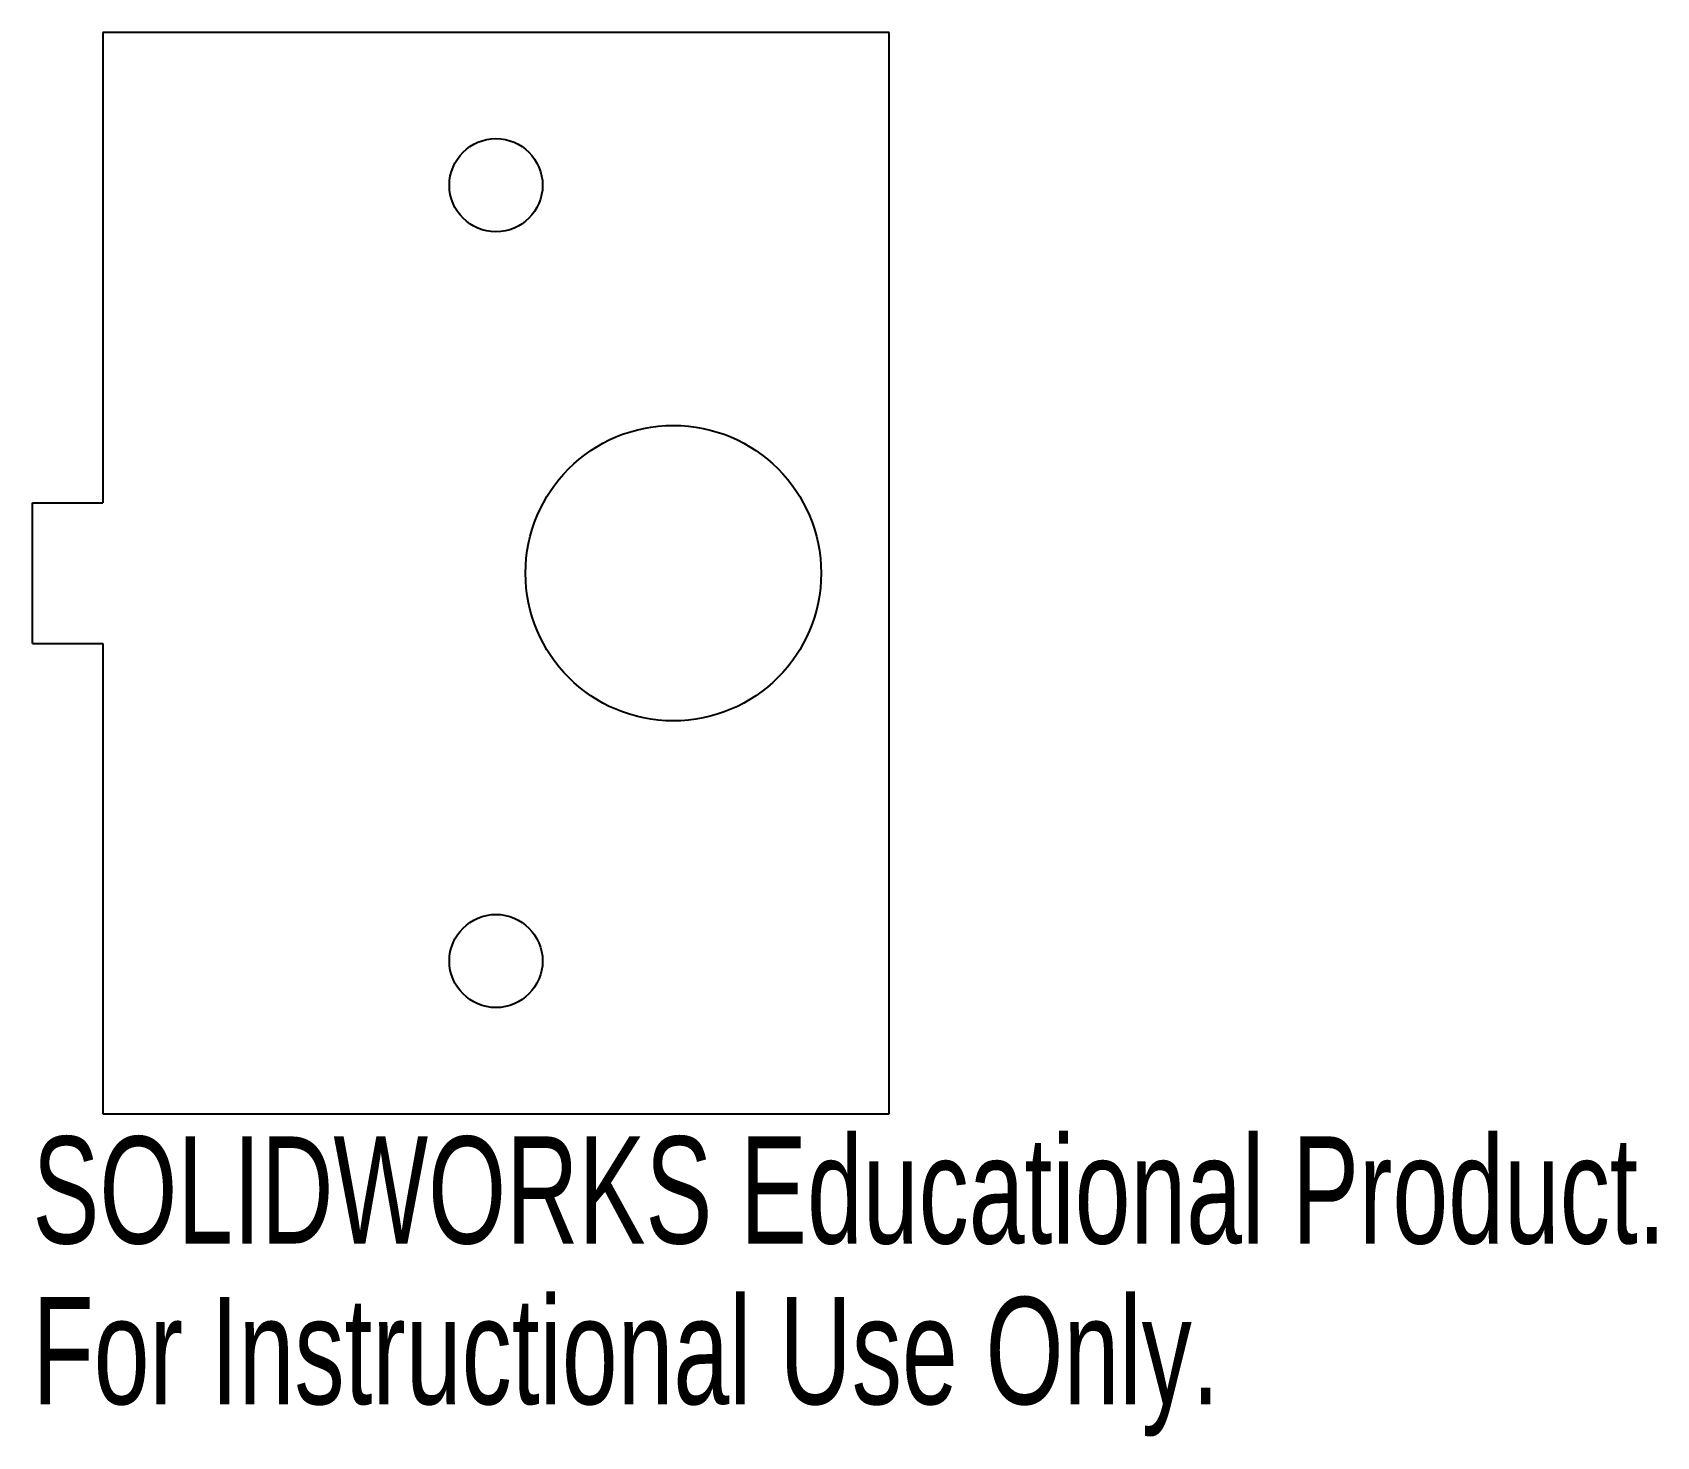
# Model space of a CAD drawing. Header units: inches. Extents: x -0.82 to 2.06, y -1.53 to 0.96.
import ezdxf

# ---------------------------------------------------------------- set-up
doc = ezdxf.new("R2010")
doc.units = ezdxf.units.IN
doc.header["$MEASUREMENT"] = 0
doc.styles.add('SLDTEXTSTYLE0', font='TXT', dxfattribs={"width": 0.7})

msp = doc.modelspace()

# ---------------------------------------------------------------- linework, layer by layer
at = {"color": 7, "linetype": 'Continuous', "lineweight": 25}
for p, q in [((0.6983, 0.9604), (-0.6983, 0.9604)), ((-0.6983, 0.9604), (-0.6983, 0.125)), ((0.6983, -0.9604), (0.6983, 0.9604)), ((-0.8233, 0.125), (-0.6983, 0.125)), ((-0.8233, -0.125), (-0.8233, 0.125)), ((-0.8233, -0.125), (-0.6983, -0.125)), ((-0.6983, -0.125), (-0.6983, -0.9604)), ((-0.6983, -0.9604), (0.6983, -0.9604))]:
    msp.add_line(p, q, dxfattribs=at)
for centre, radius in [((0, 0.689), 0.0828), ((0.315, 0), 0.2625), ((0, -0.689), 0.0828)]:
    msp.add_circle(centre, radius, dxfattribs=at)

# ---------------------------------------------------------------- texts
at = {"color": 7, "linetype": 'Continuous', "char_height": 0.1903, "attachment_point": 1, "style": 'SLDTEXTSTYLE0'}
for s, insert in [('SOLIDWORKS Educational Product.', (-0.8233, -1.0006)), ('For Instructional Use Only.', (-0.8233, -1.286))]:
    msp.add_mtext(s, dxfattribs=dict(at, insert=insert))

doc.saveas('drawing.dxf')
